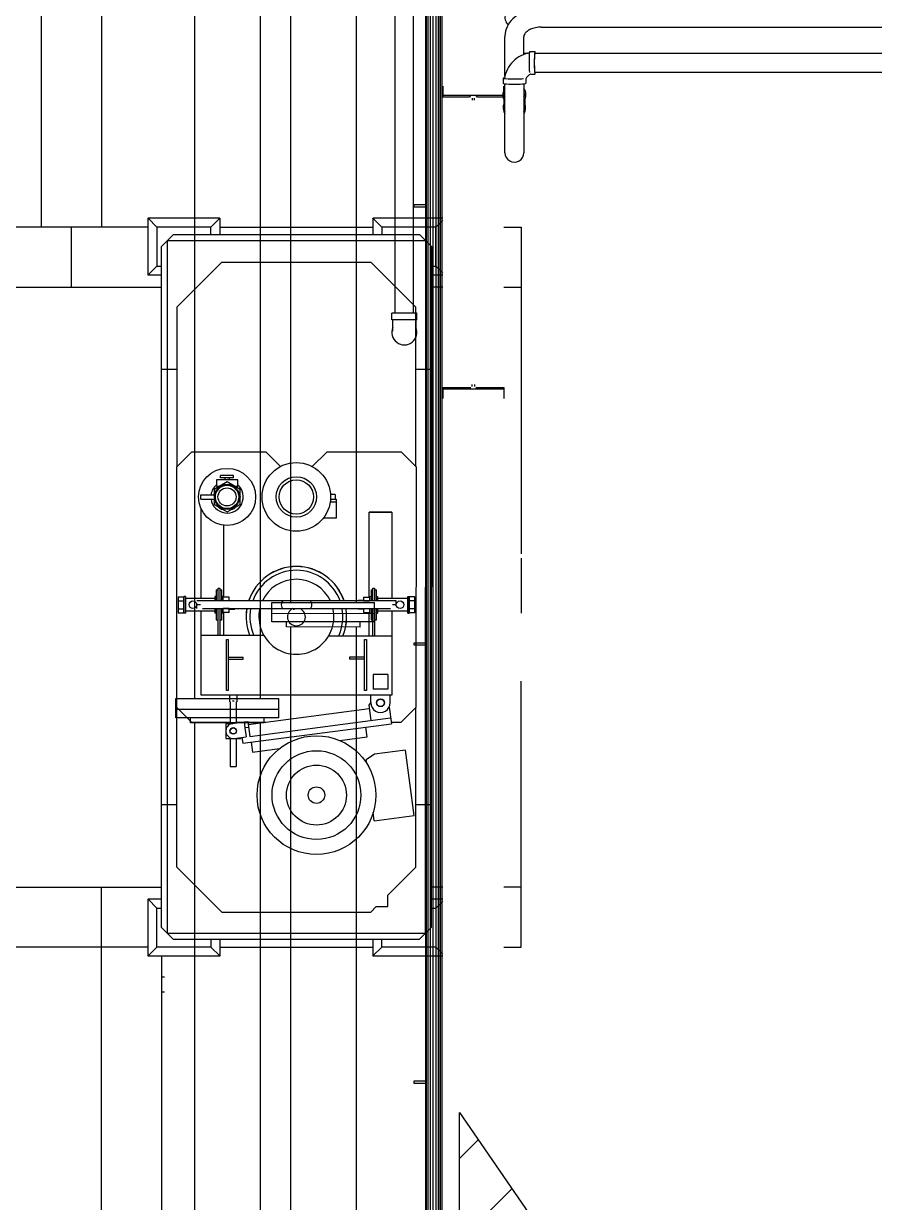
# Model space of a CAD drawing. Header units: metres. Extents: x 0 to 63075, y 0 to 44550.
# Drawn here: x 50563 to 50989, y 38539 to 39129 of the extents above; entities that cross this region are included whole.
import ezdxf

# ---------------------------------------------------------------- set-up
doc = ezdxf.new("R2010")
doc.units = ezdxf.units.M
doc.header["$LTSCALE"] = 75
for name, color, linetype in [('GSB', 7, 'Continuous'), ('ML6', 1, 'Continuous'), ('SL1', 8, 'Continuous')]:
    doc.layers.add(name, color=color, linetype=linetype)

# ---------------------------------------------------------------- blocks, each defined once
blk = doc.blocks.new('A$C6bae614f')
at = {"layer": 'SL1'}
h = blk.add_hatch(dxfattribs=at)
h.set_pattern_fill('_USER', color=256, scale=195, angle=44.9981, style=0, pattern_type=0)
h.set_pattern_definition([(44.99813, (326091.56, -18363.04), (-137.8813, 137.8903), [])])
h.paths.add_polyline_path([(352930.5, 30871.9), (353865.1, 30319.8), (352324, 30319.9), (352324, 31754.1)])
for p, q in [((350930.1, 34705), (350930.1, 36931.9)), ((351130.1, 36849), (351130.1, 34705)), ((352109.9, 34418.5), (352110, 36623.1)), ((352170.2, 34418.5), (352170.3, 36623.1)), ((352211.2, 36656.4), (352211, 30044)), ((352213.1, 36656.4), (352212.9, 30034.9)), ((352218.4, 36656.4), (352218.2, 30024.2)), ((352226.3, 36656.4), (352226.1, 30018.9)), ((352235.6, 36656.4), (352235.4, 30017.1)), ((352245, 36656.4), (352244.8, 30018.9)), ((352252.9, 36656.4), (352252.7, 30027.1)), ((352258.2, 36656.4), (352258, 30032.1)), ((352260, 36656.4), (352259.8, 30044)), ((351760.2, 36379.5), (351760.1, 33454.4)), ((351979.3, 36379.5), (351979.2, 33454.4)), ((351440.2, 36052.6), (351440.1, 33134.4)), ((351659.3, 36052.6), (351659.2, 33134.4)), ((352265.6, 35756.5), (352265.4, 30051.5)), ((352596.8, 35372), (366037.1, 35371.5)), ((352475.6, 35208.6), (352475.6, 35339.9)), ((352538.6, 35281), (352538.6, 35339.9)), ((352558.5, 35291.2), (352575.9, 35291.2)), ((352538.6, 35285), (352550.9, 35285)), ((352575.9, 35285), (366037.1, 35284.5)), ((352561.5, 35215.7), (352575.9, 35215.7)), ((352575.9, 35222), (368855.3, 35221.4)), ((352268.6, 35175.3), (352268.6, 35139.4)), ((352469.6, 35201.8), (352469.7, 35184.4)), ((352471.6, 35139.4), (352471.6, 35175.3)), ((352475.6, 34953.5), (352475.6, 35183.1)), ((352538.6, 35183.3), (352538.6, 34953.5)), ((352545.1, 35199.2), (352545.2, 35184.8)), ((352471.6, 35144.5), (352268.6, 35144.5)), ((352268.6, 35139.4), (352356.5, 35139.4)), ((352366.5, 35134.7), (352366.5, 35128.8)), ((352373.7, 35128.8), (352373.7, 35134.7)), ((352383.7, 35139.4), (352471.6, 35139.4)), ((352469.3, 35140.6), (352469.3, 35153)), ((352472.5, 35103.5), (352472.5, 35129.9)), ((352541.7, 35129.9), (352541.7, 35103.5)), ((352544.8, 35140.6), (352544.8, 35153)), ((352172.1, 34779.6), (352172.1, 34773.2)), ((352211.2, 34779.6), (352172.1, 34779.6)), ((352172.1, 34773.2), (352211.2, 34773.2)), ((351285.1, 34705), (350130.1, 34705)), ((351030.1, 34505), (351030.1, 34705)), ((351285.1, 34734.7), (351285.5, 34735.1)), ((351285.1, 34734.7), (351285.1, 34546.3)), ((351285.5, 34735.1), (351285.9, 34735.5)), ((351285.5, 34735.1), (351315.1, 34705.5)), ((351524.3, 34735.5), (351285.9, 34735.5)), ((351315.1, 34705.5), (351315.1, 34575.5)), ((351495.1, 34705.5), (351315.1, 34705.5)), ((351495.1, 34705.5), (351524.7, 34735.1)), ((351495.1, 34680.5), (351495.1, 34705.5)), ((351524.3, 34735.5), (351524.7, 34735.1)), ((351524.7, 34735.1), (351525.1, 34734.7)), ((351525.1, 34734.7), (351525.1, 34680.5)), ((351525.1, 34705), (352035.1, 34705)), ((352035.1, 34734.7), (352035.5, 34735.1)), ((352035.1, 34734.7), (352035.1, 34680.5)), ((352035.5, 34735.1), (352035.9, 34735.5)), ((352035.5, 34735.1), (352065.1, 34705.5)), ((352268.6, 34735.5), (352035.9, 34735.5)), ((352245.1, 34705.5), (352065.1, 34705.5)), ((352065.1, 34705.5), (352065.1, 34680.5)), ((352245.1, 34705.5), (352268.6, 34729)), ((352245.1, 34575.5), (352245.1, 34705.5)), ((352471.6, 34705), (352530.1, 34705)), ((352530.1, 34705), (352530, 33616.7)), ((351370.1, 34680.5), (351330.1, 34640.5)), ((351350, 32350.5), (351350.1, 34660.5)), ((351350.1, 34660.5), (352210.1, 34660.5)), ((351370.1, 34680.5), (352190.1, 34680.5)), ((352230.1, 34640.5), (352190.1, 34680.5)), ((352210.1, 34660.5), (352210, 32350.5)), ((351330, 32370.5), (351330.1, 34640.5)), ((352230.1, 34640.5), (352230, 32370.5)), ((351381.8, 34438.8), (351531.8, 34588.8)), ((351531.8, 34588.8), (352028.4, 34588.8)), ((352028.4, 34588.8), (352178.4, 34438.8)), ((351285.8, 34545.5), (351285.1, 34546.3)), ((351285.5, 34545.9), (351315.1, 34575.5)), ((351330.1, 34545.5), (351285.8, 34545.5)), ((351315.1, 34575.5), (351330.1, 34575.5)), ((352230.1, 34575.5), (352245.1, 34575.5)), ((352268.6, 34545.5), (352230.1, 34545.5)), ((352268.6, 34552), (352245.1, 34575.5)), ((350130.1, 34505), (351330.1, 34505)), ((352268.6, 34505), (352230.1, 34505)), ((352471.6, 34505), (352530.1, 34505)), ((351381.8, 34438.8), (351381.8, 33907.2)), ((352178.4, 33907.2), (352178.4, 34438.8)), ((352182.1, 34418.5), (352098, 34418.5)), ((352098, 34396.3), (352098, 34418.5)), ((352182.1, 34396.3), (352098, 34396.3)), ((352101.2, 34359), (352101.2, 34396.3)), ((352178.9, 34396.3), (352178.9, 34359)), ((352182.1, 34396.3), (352182.1, 34418.5)), ((351381.8, 34230.5), (351330.1, 34230.5)), ((352230.1, 34230.5), (352178.4, 34230.5)), ((352268.6, 34170.6), (352356.5, 34170.6)), ((352268.6, 34170.6), (352268.6, 34134.6)), ((352471.6, 34165.4), (352268.6, 34165.4)), ((352366.5, 34175.2), (352366.5, 34181.1)), ((352373.7, 34181.1), (352373.7, 34175.2)), ((352383.7, 34170.6), (352471.6, 34170.6)), ((352471.6, 34170.6), (352471.6, 34134.6)), ((351430.1, 33955.5), (351380.1, 33905.5)), ((351679.1, 33955.5), (351430.1, 33955.5)), ((351727, 33907.5), (351679.1, 33955.5)), ((351881.1, 33955.5), (351832.9, 33907.3)), ((352130.1, 33955.5), (351881.1, 33955.5)), ((352180.1, 33905.5), (352130.1, 33955.5)), ((351380.1, 33905.5), (351380, 33105.5)), ((351570.2, 33877.2), (351527.5, 33877.2)), ((351527.5, 33870.1), (351527.5, 33877.2)), ((351570.2, 33870.1), (351570.2, 33877.2)), ((352180, 33105.5), (352180.1, 33905.5)), ((351548.8, 33856.4), (351505.3, 33831.3)), ((351513.3, 33863), (351513.3, 33841.7)), ((351584.4, 33863), (351513.3, 33863)), ((351513.3, 33841.7), (351523.4, 33841.7)), ((351570.2, 33870.1), (351527.5, 33870.1)), ((351541.3, 33870.1), (351541.3, 33863)), ((351592.4, 33831.3), (351548.8, 33856.4)), ((351556.3, 33870.1), (351556.3, 33863)), ((351574.3, 33841.7), (351584.4, 33841.7)), ((351584.4, 33841.7), (351584.4, 33863)), ((351461.8, 33798.6), (351461.8, 33813.6)), ((351461.8, 33813.6), (351507.5, 33813.6)), ((351461.8, 33798.6), (351507.5, 33798.6)), ((351505.3, 33831.3), (351505.3, 33813.6)), ((351505.3, 33798.6), (351505.3, 33781)), ((351592.4, 33781), (351592.4, 33831.3)), ((351909.8, 33814.1), (351893.9, 33814.1)), ((351893.9, 33798.1), (351912.8, 33798.1)), ((351909.8, 33814.1), (351909.8, 33798.1)), ((351912.8, 33798.1), (351912.8, 33735.1)), ((351462, 33467.6), (351462, 33765.3)), ((351462, 33765.3), (351462.8, 33765.3)), ((351505.3, 33781), (351548.8, 33755.9)), ((351548.8, 33755.9), (351592.4, 33781)), ((351893, 33790.1), (351912.8, 33790.1)), ((352023, 33755.3), (352023, 33755.5)), ((352023, 33755.5), (352098, 33755.5)), ((352098, 33755.3), (352023, 33755.3)), ((352023, 33471.9), (352023, 33755.3)), ((352098, 33755.5), (352098, 33755.3)), ((352098, 33755.3), (352098, 33467.5)), ((351912.8, 33735.1), (351869.4, 33735.1)), ((351537, 33711.6), (351537, 33471.9)), ((352530, 33601.7), (352530, 33418.7)), ((351513, 33496.5), (351513, 33459.2)), ((351513, 33496.5), (351519, 33496.5)), ((351519, 33502.5), (351525, 33502.5)), ((351519, 33459.2), (351519, 33502.5)), ((351525, 33502.5), (351525, 33459.2)), ((351525, 33496.5), (351531, 33496.5)), ((351531, 33459.2), (351531, 33496.5)), ((352029, 33496.5), (352029, 33459.2)), ((352029, 33496.5), (352035, 33496.5)), ((352035, 33502.5), (352041, 33502.5)), ((352035, 33459.2), (352035, 33502.5)), ((352041, 33502.5), (352041, 33459.2)), ((352041, 33496.5), (352047, 33496.5)), ((352047, 33459.2), (352047, 33496.5)), ((351385.4, 33473), (351404.1, 33473)), ((351385.4, 33473), (351385.4, 33419.9)), ((351385.4, 33459.8), (351404.1, 33459.8)), ((351404.1, 33473), (351404.1, 33419.9)), ((351404.9, 33466.5), (351404.1, 33466.5)), ((351404.9, 33474), (351404.9, 33419)), ((351409.7, 33474), (351404.9, 33474)), ((351409.7, 33474), (351409.7, 33419)), ((351508.3, 33467.6), (351409.7, 33467.6)), ((352113.3, 33459.2), (351447.8, 33459.2)), ((351447.8, 33433.8), (351447.8, 33449.7)), ((351460.5, 33446.5), (351447.8, 33446.5)), ((351508.3, 33474), (351508.3, 33459.2)), ((351513, 33474), (351508.3, 33474)), ((351535.8, 33474), (351531, 33474)), ((351535.8, 33459.2), (351535.8, 33474)), ((351555.8, 33471.9), (351535.8, 33471.9)), ((351555.8, 33459.2), (351555.8, 33471.9)), ((351555.8, 33461.1), (351574.9, 33461.1)), ((351574.9, 33459.2), (351574.9, 33461.1)), ((351698.2, 33454.4), (352041.1, 33454.4)), ((351698.2, 33390), (351698.2, 33454.4)), ((351986.1, 33461.1), (351986.1, 33459.2)), ((352004.3, 33461.1), (351986.1, 33461.1)), ((352004.3, 33471.9), (352004.3, 33459.2)), ((352004.3, 33471.9), (352024.3, 33471.9)), ((352004.3, 33459.2), (352024.3, 33459.2)), ((352024.3, 33474), (352024.3, 33459.2)), ((352024.3, 33474), (352029, 33474)), ((352041.1, 33390), (352041.1, 33454.4)), ((352047, 33474), (352051.8, 33474)), ((352051.8, 33459.2), (352051.8, 33474)), ((352151.4, 33467.5), (352051.8, 33467.5)), ((352113.3, 33446.5), (352100.6, 33446.5)), ((352113.3, 33443.3), (352113.3, 33459.2)), ((352151.4, 33418.9), (352151.4, 33474)), ((352151.4, 33474), (352156.2, 33474)), ((352156.1, 33418.9), (352156.2, 33474)), ((352156.2, 33466.5), (352156.9, 33466.5)), ((352156.9, 33419.9), (352156.9, 33473)), ((352175.6, 33459.7), (352156.9, 33459.7)), ((352175.6, 33473), (352156.9, 33473)), ((352175.6, 33419.9), (352175.6, 33473)), ((351385.4, 33433.2), (351404.1, 33433.2)), ((351385.4, 33419.9), (351404.1, 33419.9)), ((351404.9, 33426.5), (351404.1, 33426.5)), ((351409.7, 33419), (351404.9, 33419)), ((351508.3, 33425.4), (351409.7, 33425.4)), ((351462, 33145.5), (351462, 33425.4)), ((351466.8, 33433.8), (352094.2, 33433.8)), ((351508.3, 33433.8), (351508.3, 33419)), ((351513, 33419), (351508.3, 33419)), ((351513, 33433.8), (351513, 33396.5)), ((351519, 33345.5), (351519, 33433.8)), ((351525, 33433.8), (351525, 33345.5)), ((351531, 33396.5), (351531, 33433.8)), ((351535.8, 33419), (351531, 33419)), ((351555.8, 33433.8), (351535.8, 33433.8)), ((351535.8, 33419), (351535.8, 33433.8)), ((351555.8, 33421.1), (351535.8, 33421.1)), ((351537, 33421.1), (351537, 33345.5)), ((351555.8, 33421.1), (351555.8, 33433.8)), ((351555.8, 33431.8), (351574.9, 33431.8)), ((351574.9, 33431.8), (351574.9, 33433.8)), ((352041.1, 33416.9), (351698.2, 33417)), ((351771, 33433.8), (351771, 33429.4)), ((351771, 33429.4), (351771.1, 33429.4)), ((351771.1, 33429.4), (351771.1, 33433.8)), ((351986.1, 33433.8), (351986.1, 33431.8)), ((352004.3, 33431.8), (351986.1, 33431.8)), ((352004.3, 33433.8), (352004.3, 33421.1)), ((352004.3, 33421.1), (352024.3, 33421.1)), ((352023, 33343.5), (352023, 33421.1)), ((352024.3, 33433.8), (352024.3, 33418.9)), ((352024.3, 33418.9), (352029, 33418.9)), ((352029, 33433.8), (352029, 33396.5)), ((352035, 33343.5), (352035, 33433.8)), ((352041, 33433.8), (352041, 33343.5)), ((352047, 33396.5), (352047, 33433.8)), ((352047, 33418.9), (352051.8, 33418.9)), ((352051.8, 33418.9), (352051.8, 33433.8)), ((352151.4, 33425.4), (352051.8, 33425.4)), ((352098, 33425.4), (352098, 33145.5)), ((352151.4, 33418.9), (352156.1, 33418.9)), ((352156.1, 33426.5), (352156.9, 33426.5)), ((352175.6, 33433.2), (352156.9, 33433.2)), ((352175.6, 33419.9), (352156.9, 33419.9)), ((351513, 33396.5), (351519, 33396.5)), ((351525, 33396.5), (351531, 33396.5)), ((352041.1, 33390), (351698.2, 33390)), ((351746.6, 33372.6), (351746.6, 33390)), ((351992.7, 33372.5), (351746.6, 33372.6)), ((351760.1, 33372.6), (351760, 30461.4)), ((351979.2, 33372.5), (351979.1, 30461.3)), ((351992.7, 33372.5), (351992.7, 33390)), ((352029, 33396.5), (352035, 33396.5)), ((352041, 33396.5), (352047, 33396.5)), ((351462, 33345.5), (351670.9, 33345.5)), ((351546.5, 33330.5), (351552.5, 33330.5)), ((351546.5, 33160.5), (351546.5, 33330.5)), ((351552.5, 33330.5), (351552.5, 33160.5)), ((351888, 33343.5), (352098, 33343.5)), ((352007.5, 33160.5), (352007.5, 33330.5)), ((352007.5, 33330.5), (352013.5, 33330.5)), ((352013.5, 33330.5), (352013.5, 33160.5)), ((352172, 33319), (352172, 33312.6)), ((352211.1, 33319), (352172, 33319)), ((352172, 33312.6), (352211.1, 33312.6)), ((351552.5, 33271.5), (351602.5, 33271.5)), ((351552.5, 33265.5), (351602.5, 33265.5)), ((351602.5, 33265.5), (351602.5, 33271.5)), ((352007.5, 33271.5), (351957.5, 33271.5)), ((351957.5, 33271.5), (351957.5, 33265.5)), ((352007.5, 33265.5), (351957.5, 33265.5)), ((352085, 33214.5), (352036, 33214.5)), ((352036, 33214.5), (352036, 33165.5)), ((352085, 33214.5), (352085, 33165.5)), ((352085, 33165.5), (352036, 33165.5)), ((352530, 32305), (352530, 33191.7)), ((351378.2, 33134.4), (351721.1, 33134.4)), ((351378.2, 33070), (351378.2, 33134.4)), ((352098, 33145.5), (351462, 33145.5)), ((351552.5, 33160.5), (351546.5, 33160.5)), ((351558.1, 33123.5), (351558, 33145.5)), ((351569.3, 33125.6), (351569.6, 33125.6)), ((351569.8, 33125.6), (351569.6, 33125.6)), ((351581, 33145.5), (351581.1, 33123.5)), ((351721.1, 33070), (351721.1, 33134.4)), ((352013.5, 33160.5), (352007.5, 33160.5)), ((352028, 33120), (352028, 33145.5)), ((352093, 33120), (352093, 33145.5)), ((351721.1, 33097), (351378.2, 33097)), ((351380, 33105.5), (351430, 33055.5)), ((351381.7, 32572.2), (351381.7, 33103.8)), ((351558.1, 33123.5), (351559.5, 33123.5)), ((351559.6, 33123.5), (351559.6, 33123.5)), ((351559.6, 33123.5), (351559.6, 33051)), ((351579.5, 33123.5), (351579.5, 33123.5)), ((351579.6, 33123.5), (351581.1, 33123.5)), ((351579.6, 33123.5), (351579.6, 33052.6)), ((351619.2, 33047.7), (352022.7, 33100.9)), ((352028, 33121.6), (352021.2, 33112.4)), ((352021.2, 33112.4), (352027.9, 33061.2)), ((352089.7, 33105.6), (352097, 33050.1)), ((352130, 33055.5), (352180, 33105.5)), ((352178.3, 32572.2), (352178.3, 33103.8)), ((351721.1, 33070), (351378.2, 33070)), ((351426.6, 33052.6), (351426.6, 33070)), ((351672.7, 33052.6), (351426.6, 33052.6)), ((351430, 33055.5), (351559.6, 33055.5)), ((351440.1, 33052.6), (351440, 30141.4)), ((351544.6, 33051), (351544.6, 33001)), ((351544.6, 33051), (351567.9, 33051)), ((351566.3, 33050.8), (351606, 33056)), ((351579.6, 33055.5), (351601.7, 33055.5)), ((351601.2, 32984.8), (352097, 33050.1)), ((351606, 33056), (351617.9, 33057.6)), ((351606, 33056), (351608.6, 33036.2)), ((351617.9, 33057.6), (351624.4, 33008)), ((351618.2, 33055.5), (351678.3, 33055.5)), ((351624.4, 33008), (352094.3, 33070)), ((351659.2, 33052.6), (351659.1, 30141.4)), ((351672.7, 33052.6), (351672.7, 33070)), ((352096.3, 33055.5), (352130, 33055.5)), ((351620.5, 33037.8), (351608.6, 33036.2)), ((351608.6, 33036.2), (351612.5, 33006.5)), ((352015.6, 33005.9), (352011.3, 33038.8)), ((351544.6, 33001), (351594.6, 33001)), ((351559.6, 33001), (351559.6, 32907.5)), ((351572.9, 33001.2), (351612.5, 33006.5)), ((351579.6, 33001), (351579.6, 32907.5)), ((351594.6, 33001), (351594.6, 33004.1)), ((351598.6, 33004.6), (351601.2, 32984.8)), ((351629.6, 32988.6), (351633.9, 32955.6)), ((351925.4, 32994), (352015.6, 33005.9)), ((351633.9, 32955.6), (351724.2, 32967.5)), ((352040.1, 32948.6), (352013.1, 32929.6)), ((352014.7, 32917.5), (352013.1, 32929.6)), ((352143.9, 32962.3), (352040.1, 32948.6)), ((352172.7, 32744.2), (352143.9, 32962.3)), ((351559.6, 32907.5), (351579.6, 32907.5)), ((351330, 32780.5), (351381.7, 32780.5)), ((352178.3, 32780.5), (352230, 32780.5)), ((352039.8, 32726.7), (352036.2, 32754)), ((352039.8, 32726.7), (352172.7, 32744.2)), ((351381.7, 32572.2), (351531.7, 32422.2)), ((352085, 32478.9), (352178.3, 32572.2)), ((350130, 32505), (351330, 32505)), ((351129.9, 29593.5), (351130, 32505)), ((352268.5, 32505), (352230, 32505)), ((352530, 32505), (352471.5, 32505)), ((351285, 32464.7), (351285.4, 32465.1)), ((351285, 32464.7), (351285, 32276.3)), ((351285.4, 32465.1), (351285.8, 32465.5)), ((351285.4, 32465.1), (351315, 32435.5)), ((351330, 32465.5), (351285.8, 32465.5)), ((352085, 32440.5), (352085, 32478.9)), ((352268.5, 32465.5), (352230, 32465.5)), ((352245, 32435.5), (352268.5, 32459)), ((351315, 32435.5), (351330, 32435.5)), ((351315, 32305.5), (351315, 32435.5)), ((351531.7, 32422.2), (352028.3, 32422.2)), ((352028.3, 32422.2), (352046.6, 32440.5)), ((352046.6, 32440.5), (352085, 32440.5)), ((352230, 32435.5), (352245, 32435.5)), ((352245, 32435.5), (352245, 32305.5)), ((351370, 32330.5), (351330, 32370.5)), ((352210, 32350.5), (351350, 32350.5)), ((352230, 32370.5), (352190, 32330.5)), ((351285, 32305), (350130, 32305)), ((351285.4, 32275.9), (351315, 32305.5)), ((351495, 32305.5), (351315, 32305.5)), ((352190, 32330.5), (351370, 32330.5)), ((351495, 32330.5), (351495, 32305.5)), ((351524.6, 32275.9), (351495, 32305.5)), ((351525, 32330.5), (351525, 32276.3)), ((351525, 32305), (352035, 32305)), ((352035, 32330.5), (352035, 32276.2)), ((352035.4, 32275.9), (352065, 32305.5)), ((352065, 32305.5), (352065, 32330.5)), ((352245, 32305.5), (352065, 32305.5)), ((352268.5, 32282), (352245, 32305.5)), ((352471.5, 32305), (352530, 32305)), ((351285.4, 32275.9), (351285, 32276.3)), ((351285.8, 32275.5), (351285.4, 32275.9)), ((351524.2, 32275.5), (351285.8, 32275.5)), ((351330, 32275.5), (351329.9, 29676.4)), ((351524.6, 32275.9), (351524.2, 32275.5)), ((351525, 32276.3), (351524.6, 32275.9)), ((352035.4, 32275.9), (352035, 32276.2)), ((352035.8, 32275.5), (352035.4, 32275.9)), ((352268.5, 32275.5), (352035.8, 32275.5)), ((351340, 32205), (351330, 32205)), ((351340, 32155), (351330, 32155)), ((352211.1, 31858.4), (352172, 31858.4)), ((352172, 31858.4), (352172, 31852)), ((352172, 31852), (352211.1, 31852))]:
    blk.add_line(p, q, dxfattribs=at)
blk.add_lwpolyline([(352930.5, 30871.9), (353865.1, 30319.8), (352324, 30319.9), (352324, 31754.1)], close=True, dxfattribs=at)
for centre, radius in [((351779.8, 33806.1), 114.3), ((351548.8, 33806.1), 95.2), ((351779.8, 33806.1), 67.4), ((351548.8, 33806.1), 42), ((351548.8, 33806.1), 38.9), ((351548.8, 33806.1), 30.2), ((351779.8, 33806.1), 57.1), ((351779.8, 33806.1), 57.2), ((351435.1, 33446.5), 12.7), ((352126, 33446.5), 12.7), ((352060.5, 33120), 13), ((352060.5, 33120), 12.5), ((351569.6, 33026), 11), ((351569.6, 33026), 10), ((351847, 32812.2), 198), ((351847, 32812.2), 148), ((351847, 32812.2), 100), ((351847, 32812.2), 27.5)]:
    blk.add_circle(centre, radius, dxfattribs=at)
for centre, radius, start, end in [((352507.1, 35403.5), 31.5, 89.9981, 228.7531), ((352575.8, 35185.1), 33.8, 114.9515, 155.4391), ((352507.1, 35103.5), 37.7, 156.3294, 213.428), ((352507.1, 35103.5), 34.6, 179.9981, 204.325), ((352507.1, 35103.5), 37.7, 326.5683, 23.6669), ((352507.1, 35103.5), 34.6, 335.6713, 359.9981), ((352507.1, 34953.5), 31.5, 179.9981, 359.9981), ((352140.1, 34355), 42, 157.5869, 22.4094), ((351548.8, 33806.1), 53.9, 131.232, 172.0071), ((351548.8, 33806.1), 53.9, 187.9892, 48.7643), ((351548.8, 33806.1), 44.5, 126.8723, 131.7686), ((351548.8, 33806.1), 44.5, 48.2276, 53.1239), ((351548.8, 33806.1), 44.5, 168.2276, 170.2848), ((351548.8, 33806.1), 44.5, 189.7115, 191.7686), ((351548.8, 33806.1), 44.5, 348.2276, 11.7686), ((351548.8, 33806.1), 44.5, 228.2276, 251.7686), ((351548.8, 33806.1), 44.5, 288.2276, 311.7686), ((351780, 33406.5), 167.7, 18.3138, 161.6825), ((351780, 33406.5), 167.5, 18.3364, 161.6598), ((351780, 33406.5), 155, 19.875, 160.1213), ((351780, 33406.5), 125, 24.9338, 155.0625), ((351780, 33406.5), 167.7, 170.6292, 201.3285), ((351780, 33406.5), 167.5, 170.6179, 201.3552), ((351780, 33406.5), 155, 169.8538, 203.1736), ((351780, 33406.5), 125, 167.3831, 12.6132), ((351780, 33406.5), 30, 114.4403, 65.556), ((351780, 33406.5), 155, 336.016, 10.1425), ((351780, 33406.5), 167.5, 337.9046, 9.3783), ((351780, 33406.5), 167.7, 337.9323, 9.367), ((351569.6, 33102.9), 22.6, 94.8467, 96.9094), ((351569.5, 33102.9), 22.6, 83.1337, 85.1965), ((352060.5, 33120), 32.5, 179.9981, 359.9981), ((351569.6, 33026), 25, 97.5059, 277.5059)]:
    blk.add_arc(centre, radius, start, end, dxfattribs=at)
for centre, major_axis, ratio, start_param, end_param in [((352558.5, 35253.5), (0, -37.7), 0.069829, 3.141593, 5.773883), ((352575.9, 35253.5), (0, -37.7), 0.069829, 2.558132, 6.352901), ((352575.9, 35253.5), (0, -34.6), 0.069829, 2.717009, 6.352901), ((352575.9, 35253.5), (0, -34.6), 0.069829, 0.069716, 0.424583), ((352575.9, 35253.5), (0, -37.7), 0.069829, 0.069716, 0.583461), ((352507.3, 35202), (-37.7, -0.2), 0.069489, 5.768977, 8.775704), ((352507.4, 35184.6), (-37.7, -0.2), 0.069489, 0, 3.141593), ((352356.5, 35134.7), (10, 0), 0.466989, 0.993223, 1.570796), ((352356.5, 35134.7), (10, 0), 0.466989, 0, 0.224081), ((352383.7, 35134.7), (-10, 0), 0.466989, 6.059115, 6.283185), ((352383.7, 35134.7), (10, 0), 0.466989, 1.570796, 2.148372), ((352507.1, 35153), (-37.7, 0), 0.707107, 5.699724, 6.866646), ((352507.1, 35140.6), (-37.7, 0), 0.707107, 0, 0.583461), ((352507.1, 35153), (37.7, 0), 0.707107, 5.699724, 6.866646), ((352507.1, 35140.6), (37.7, 0), 0.707107, 5.699724, 6.283185), ((352356.5, 34175.2), (10, 0), 0.466989, 4.712389, 5.289944), ((352356.5, 34175.2), (10, 0), 0.466989, 6.059105, 6.283185), ((352383.7, 34175.2), (-10, 0), 0.466989, 0, 0.22407), ((352383.7, 34175.2), (10, 0), 0.466989, 4.134832, 4.712389), ((351736.1, 33446.5), (0, -12.7), 0.5, 3.141593, 6.283185), ((351825, 33446.5), (0, -12.7), 0.5, 0, 3.141593)]:
    blk.add_ellipse(centre, major_axis=major_axis, ratio=ratio, start_param=start_param, end_param=end_param, dxfattribs=at)
for points, knots in [([(352596.8, 35435), (352585, 35435), (352573.2, 35433.7), (352561.8, 35431.1), (352550.5, 35428.5), (352539.5, 35424.7), (352529.4, 35419.5), (352519.3, 35414.3), (352510, 35407.8), (352502, 35399.9), (352494, 35392.1), (352487.3, 35382.9), (352482.7, 35372.7), (352478.5, 35363.3), (352476, 35353.1), (352475.7, 35342.8), (352475.6, 35341.8), (352475.6, 35340.9), (352475.6, 35339.9)], [5.354503, 5.354503, 5.354503, 5.354503, 5.658783, 5.658783, 5.658783, 5.963063, 5.963063, 5.963063, 6.267342, 6.267342, 6.267342, 6.571622, 6.571622, 6.571622, 6.84907, 6.84907, 6.84907, 6.875902, 6.875902, 6.875902, 6.875902]), ([(352596.8, 35372), (352590.2, 35372), (352583.7, 35371.3), (352577.7, 35370.1), (352571.7, 35368.9), (352566.1, 35367.1), (352561.3, 35364.9), (352556.5, 35362.8), (352552.4, 35360.3), (352549.2, 35357.7), (352545.9, 35355.1), (352543.5, 35352.4), (352541.9, 35349.9), (352540.1, 35347.2), (352539.2, 35344.8), (352538.8, 35342.5), (352538.7, 35341.6), (352538.6, 35340.8), (352538.6, 35339.9)], [5.354503, 5.354503, 5.354503, 5.354503, 5.629068, 5.629068, 5.629068, 5.901088, 5.901088, 5.901088, 6.170795, 6.170795, 6.170795, 6.449949, 6.449949, 6.449949, 6.754229, 6.754229, 6.754229, 6.875902, 6.875902, 6.875902, 6.875902]), ([(352557.2, 35286.3), (352552.7, 35285.5), (352548.3, 35284.4), (352544, 35283), (352533.7, 35279.6), (352523.9, 35274.6), (352515.2, 35268.2), (352506.4, 35261.9), (352498.7, 35254.1), (352492.3, 35245.3), (352486, 35236.5), (352481.1, 35226.7), (352477.8, 35216.4), (352476.2, 35211.7), (352475.1, 35206.8), (352474.3, 35201.9)], [4.894302, 4.894302, 4.894302, 4.894302, 5.026548, 5.026548, 5.026548, 5.340708, 5.340708, 5.340708, 5.654867, 5.654867, 5.654867, 5.969026, 5.969026, 5.969026, 6.113773, 6.113773, 6.113773, 6.113773])]:
    blk.add_open_spline(points, degree=3, knots=knots, dxfattribs=at)
blk = doc.blocks.new('zw$15D4')
at = {"layer": 'ML6', "xscale": 0.2502808837766805, "yscale": 0.2502808837766805, "zscale": 0.2502808837766805}
blk.add_blockref('A$C6bae614f', (-85544.74, -3177.34), dxfattribs=at)

msp = doc.modelspace()

# ---------------------------------------------------------------- block references
at = {"layer": 'GSB', "xscale": 0.6000000000000068, "yscale": 0.6000000000000068, "zscale": 0.6000000000000068}
msp.add_blockref('zw$15D4', (49200, 35721.63), dxfattribs=at)

doc.saveas('drawing.dxf')
